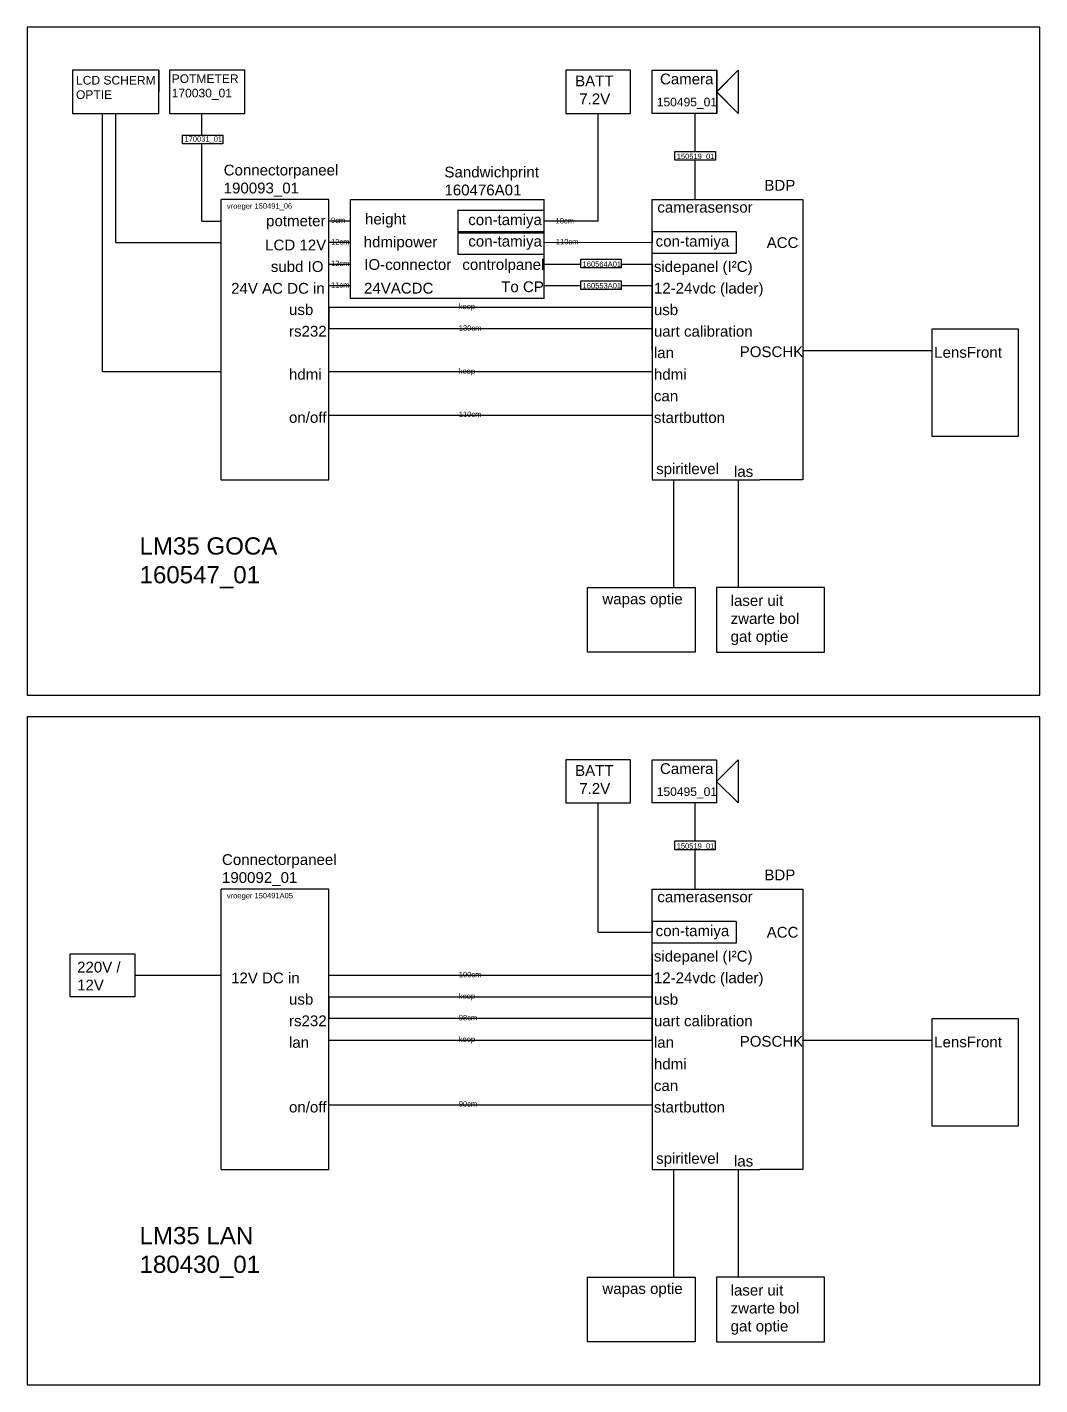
# Model space of a CAD drawing. Header units: millimetres. Extents: x 1890 to 3320, y 870 to 1820.
# Drawn here: x 2850 to 3320, y 1190 to 1820 of the extents above; entities that cross this region are included whole.
import ezdxf

# ---------------------------------------------------------------- set-up
doc = ezdxf.new("R2010")
doc.units = ezdxf.units.MM
doc.styles.get("Standard").update_dxf_attribs({"font": 'arial.ttf'})

msp = doc.modelspace()

# ---------------------------------------------------------------- linework, layer by layer
at = {"color": 3}
for p, q in [((2881.1, 1800), (2871.1, 1800)), ((2871.1, 1800), (2871.1, 1790)), ((2881.1, 1800), (2871.1, 1800)), ((2871.1, 1800), (2871.1, 1790)), ((2891.1, 1800), (2881.1, 1800)), ((2891.1, 1800), (2881.1, 1800)), ((2901.1, 1800), (2891.1, 1800)), ((2901.1, 1800), (2891.1, 1800)), ((2911.1, 1800), (2901.1, 1800)), ((2911.1, 1800), (2901.1, 1800)), ((2911.1, 1790), (2911.1, 1800)), ((2911.1, 1800), (2911.1, 1790)), ((2911.1, 1790), (2911.1, 1800)), ((2871.1, 1790), (2871.1, 1780)), ((2871.1, 1790), (2871.1, 1780)), ((2911.1, 1780), (2911.1, 1790)), ((2911.1, 1780), (2911.1, 1790)), ((2871.1, 1780), (2881.1, 1780)), ((2871.1, 1780), (2881.1, 1780)), ((2881.1, 1780), (2891.1, 1780)), ((2881.1, 1780), (2891.1, 1780)), ((2884.97, 1660), (2884.97, 1780)), ((2891.1, 1720), (2891.1, 1780)), ((2891.1, 1780), (2901.1, 1780)), ((2891.1, 1720), (2891.1, 1780)), ((2891.1, 1780), (2901.1, 1780)), ((2901.1, 1780), (2911.1, 1780)), ((2901.1, 1780), (2911.1, 1780)), ((2891.1, 1720), (2940, 1720)), ((2891.1, 1720), (2940, 1720)), ((2940, 1660), (2884.97, 1660)), ((3150, 1610), (3150, 1560)), ((3180, 1610), (3180, 1560)), ((3110, 1530), (3110, 1560)), ((3110, 1560), (3150, 1560)), ((3150, 1560), (3160, 1560)), ((3150, 1560), (3160, 1560)), ((3160, 1560), (3160, 1530)), ((3180, 1560), (3170, 1560)), ((3170, 1560), (3170, 1530)), ((3220, 1560), (3180, 1560)), ((3220, 1530), (3220, 1560)), ((3160, 1530), (3110, 1530)), ((3170, 1530), (3220, 1530)), ((3150, 1290), (3150, 1240)), ((3180, 1290), (3180, 1240)), ((3110, 1210), (3110, 1240)), ((3110, 1240), (3150, 1240)), ((3150, 1240), (3160, 1240)), ((3150, 1240), (3160, 1240)), ((3160, 1240), (3160, 1210)), ((3180, 1240), (3170, 1240)), ((3170, 1240), (3170, 1210)), ((3220, 1240), (3180, 1240)), ((3220, 1210), (3220, 1240)), ((3160, 1210), (3110, 1210)), ((3170, 1210), (3220, 1210))]:
    msp.add_line(p, q, dxfattribs=at)
at = {"color": 7}
for p, q in [((2921.1, 1800), (2916.1, 1800)), ((2916.1, 1800), (2916.1, 1780)), ((2931.1, 1800), (2921.1, 1800)), ((2941.1, 1800), (2931.1, 1800)), ((2951.1, 1800), (2941.1, 1800)), ((2951.1, 1790), (2951.1, 1800)), ((2951.1, 1780), (2951.1, 1790)), ((2916.1, 1780), (2931.1, 1780)), ((2931.1, 1780), (2941.1, 1780)), ((2931.1, 1769.91), (2931.1, 1780)), ((2941.1, 1780), (2951.1, 1780)), ((2931.1, 1730), (2931.1, 1765.83)), ((2931.1, 1730), (2940, 1730))]:
    msp.add_line(p, q, dxfattribs=at)
at = {"color": 6}
for p, q in [((3130, 1800), (3100, 1800)), ((3100, 1800), (3100, 1780)), ((3100, 1800), (3100, 1780)), ((3100, 1800), (3100, 1780)), ((3130, 1800), (3100, 1800)), ((3100, 1800), (3100, 1780)), ((3130, 1780), (3130, 1800)), ((3130, 1780), (3130, 1800)), ((3140, 1780), (3140, 1800)), ((3140, 1800), (3150, 1800)), ((3150, 1800), (3170, 1800)), ((3150, 1800), (3170, 1800)), ((3150.03, 1800), (3170.03, 1800)), ((3170, 1800), (3170, 1780)), ((3170, 1790), (3180, 1800)), ((3170, 1800), (3170, 1780)), ((3170, 1790), (3180, 1800)), ((3170.03, 1800), (3170.03, 1780)), ((3170.03, 1790), (3180.03, 1800)), ((3180, 1800), (3180, 1780)), ((3180, 1800), (3180, 1780)), ((3180.03, 1800), (3180.03, 1780)), ((3180, 1780), (3170, 1790)), ((3180, 1780), (3170, 1790)), ((3180.03, 1780), (3170.03, 1790)), ((3100, 1780), (3110, 1780)), ((3100, 1780), (3110, 1780)), ((3110, 1780), (3122.51, 1780)), ((3110, 1780), (3122.51, 1780)), ((3115.01, 1729.93), (3115.02, 1780)), ((3115.02, 1780), (3130, 1780)), ((3115.02, 1780), (3130, 1780)), ((3150, 1780), (3140, 1780)), ((3160, 1780), (3150, 1780)), ((3160, 1780), (3150, 1780)), ((3160.03, 1780), (3150.03, 1780)), ((3170, 1780), (3160, 1780)), ((3170, 1780), (3160, 1780)), ((3170.03, 1780), (3160.03, 1780)), ((3115.07, 1729.93), (3090.03, 1729.9)), ((3140, 1720), (3090.04, 1719.95)), ((3100, 1480), (3100, 1460)), ((3130, 1480), (3100, 1480)), ((3100, 1480), (3100, 1460)), ((3100, 1480), (3100, 1460)), ((3130, 1480), (3100, 1480)), ((3100, 1480), (3100, 1460)), ((3130, 1460), (3130, 1480)), ((3130, 1460), (3130, 1480)), ((3140, 1460), (3140, 1480)), ((3140, 1480), (3150, 1480)), ((3150, 1480), (3170, 1480)), ((3150, 1480), (3170, 1480)), ((3150, 1480), (3170, 1480)), ((3170, 1480), (3170, 1460)), ((3170, 1470), (3180, 1480)), ((3170, 1480), (3170, 1460)), ((3170, 1470), (3180, 1480)), ((3170, 1480), (3170, 1460)), ((3170, 1470), (3180, 1480)), ((3180, 1480), (3180, 1460)), ((3180, 1480), (3180, 1460)), ((3180, 1480), (3180, 1460)), ((3180, 1460), (3170, 1470)), ((3180, 1460), (3170, 1470)), ((3180, 1460), (3170, 1470)), ((3100, 1460), (3110, 1460)), ((3100, 1460), (3110, 1460)), ((3110, 1460), (3122.51, 1460)), ((3110, 1460), (3122.51, 1460)), ((3115.02, 1399.98), (3115.02, 1460)), ((3115.02, 1460), (3130, 1460)), ((3115.02, 1399.98), (3115.02, 1460)), ((3115.02, 1460), (3130, 1460)), ((3150, 1460), (3140, 1460)), ((3160, 1460), (3150, 1460)), ((3160, 1460), (3150, 1460)), ((3160, 1460), (3150, 1460)), ((3170, 1460), (3160, 1460)), ((3170, 1460), (3160, 1460)), ((3170, 1460), (3160, 1460)), ((3115.02, 1399.98), (3140, 1400)), ((2870, 1370), (2870, 1390)), ((2870, 1390), (2900, 1390)), ((2900, 1390), (2900, 1380)), ((2940, 1380), (2900, 1380)), ((2900, 1380), (2900, 1370)), ((2900, 1370), (2870, 1370))]:
    msp.add_line(p, q, dxfattribs=at)
at = {"color": 5}
for p, q in [((3120, 1800), (3100, 1800)), ((2990, 1740), (2940, 1740)), ((2940, 1730), (2940, 1740)), ((2940, 1730), (2940, 1740)), ((2990, 1700), (2990, 1740)), ((2990, 1610), (2990, 1740)), ((3000, 1694.02), (3000, 1740)), ((3000, 1740), (3090, 1740)), ((3030, 1740), (3090, 1740)), ((3090, 1694.02), (3090, 1740)), ((2940, 1720), (2940, 1730)), ((2940, 1720), (2940, 1730)), ((3000, 1730), (2990, 1730)), ((2940, 1710), (2940, 1720)), ((2940, 1710), (2940, 1720)), ((3000, 1720), (2990, 1720)), ((2940, 1700), (2940, 1710)), ((2940, 1700), (2940, 1710)), ((2990, 1710), (3000, 1710)), ((2940, 1690), (2940, 1700)), ((2940, 1690), (2940, 1700)), ((3000, 1700), (2990, 1700)), ((2940, 1680), (2940, 1690)), ((2940, 1680), (2940, 1690)), ((2990, 1690), (2990, 1680)), ((2990, 1690), (3090, 1690)), ((3090, 1694.02), (3000, 1694.02)), ((3090, 1694.02), (3030, 1694.02)), ((3090, 1690), (3140, 1690)), ((2940, 1670), (2940, 1680)), ((2940, 1670), (2940, 1680)), ((3140, 1680), (2990, 1680)), ((2940, 1660), (2940, 1670)), ((2940, 1660), (2940, 1670)), ((2940, 1650), (2940, 1660)), ((2940, 1650), (2940, 1660)), ((3140, 1660), (2990, 1660)), ((2940, 1640), (2940, 1650)), ((2940, 1630), (2940, 1640)), ((2990, 1640), (3140, 1640)), ((2940, 1620), (2940, 1630)), ((2940, 1610), (2940, 1620)), ((2940, 1610), (2990, 1610)), ((3120, 1480), (3100, 1480)), ((3120, 1480), (3100, 1480)), ((2990, 1420), (2940, 1420)), ((2940, 1410), (2940, 1420)), ((2990, 1380), (2990, 1420)), ((2990, 1290), (2990, 1420)), ((2940, 1400), (2940, 1410)), ((2940, 1390), (2940, 1400)), ((2940, 1380), (2940, 1390)), ((2940, 1370), (2940, 1380)), ((3140, 1380), (2990, 1380)), ((2940, 1360), (2940, 1370)), ((2990, 1370), (2990, 1360)), ((2990, 1370), (3090, 1370)), ((3090, 1370), (3140, 1370)), ((2940, 1350), (2940, 1360)), ((3140, 1360), (2990, 1360)), ((2940, 1340), (2940, 1350)), ((2990, 1350), (3140, 1350)), ((2940, 1330), (2940, 1340)), ((2940, 1320), (2940, 1330)), ((2940, 1310), (2940, 1320)), ((2990, 1320), (3140, 1320)), ((2940, 1300), (2940, 1310)), ((2940, 1290), (2940, 1300)), ((2940, 1290), (2990, 1290))]:
    msp.add_line(p, q, dxfattribs=at)
at = {"color": 1}
for p, q in [((3160, 1770), (3160, 1780)), ((3160, 1770), (3160, 1780)), ((3160.03, 1770), (3160.03, 1780)), ((3160.03, 1762.37), (3160.03, 1770)), ((3160.03, 1740), (3160.03, 1758.29)), ((3090, 1710), (3106.96, 1710)), ((3125.69, 1710), (3140, 1710)), ((3106.96, 1700), (3090, 1700)), ((3140, 1700), (3125.69, 1700)), ((3160, 1450), (3160, 1460)), ((3160, 1450), (3160, 1460)), ((3160, 1450), (3160, 1460)), ((3160, 1442.37), (3160, 1450)), ((3160, 1420), (3160, 1438.29))]:
    msp.add_line(p, q, dxfattribs=at)
for p, q in [((3040, 1740), (3090, 1740)), ((3140, 1730), (3140, 1740)), ((3140, 1740), (3150, 1740)), ((3150, 1740), (3160, 1740)), ((3160, 1740), (3170, 1740)), ((3170, 1740), (3180, 1740)), ((3180, 1740), (3190, 1740)), ((3190, 1740), (3210, 1740)), ((3210, 1740), (3210, 1610)), ((3049.83, 1735.24), (3049.83, 1724.62)), ((3049.83, 1735.24), (3049.83, 1724.62)), ((3049.9, 1735.15), (3089.86, 1735.15)), ((3140, 1720), (3140, 1730)), ((3049.83, 1724.62), (3090.03, 1724.62)), ((3049.84, 1725.29), (3049.84, 1714.67)), ((3049.84, 1725.29), (3049.84, 1714.67)), ((3049.91, 1725.2), (3089.87, 1725.2)), ((3140, 1725), (3140, 1720)), ((3179.07, 1725), (3140, 1725)), ((3140, 1710), (3140, 1720)), ((3140, 1710), (3140, 1720)), ((3140, 1715), (3140, 1720)), ((3179.07, 1725), (3179.07, 1715)), ((3049.84, 1714.67), (3090.04, 1714.67)), ((3179.07, 1715), (3140, 1715)), ((3140, 1700), (3140, 1710)), ((3140, 1710), (3140, 1700)), ((3140, 1690), (3140, 1700)), ((3140, 1700), (3140, 1690)), ((3140, 1680), (3140, 1690)), ((3140, 1690), (3140, 1680)), ((3140, 1690), (3140, 1680)), ((3140, 1670), (3140, 1680)), ((3140, 1680), (3140, 1670)), ((3140, 1670), (3140, 1660)), ((3140, 1660), (3140, 1650)), ((3140, 1650), (3140, 1640)), ((3140, 1650), (3140, 1640)), ((3140, 1640), (3140, 1630)), ((3140, 1630), (3140, 1620)), ((3140, 1620), (3140, 1610)), ((3140, 1610), (3150, 1610)), ((3140, 1610), (3190, 1610)), ((3150, 1610), (3160, 1610)), ((3160, 1610), (3170, 1610)), ((3170, 1610), (3180, 1610)), ((3180, 1610), (3190, 1610)), ((3210, 1610), (3190, 1610)), ((3140, 1410), (3140, 1420)), ((3140, 1420), (3150, 1420)), ((3150, 1420), (3160, 1420)), ((3160, 1420), (3170, 1420)), ((3170, 1420), (3180, 1420)), ((3180, 1420), (3190, 1420)), ((3190, 1420), (3210, 1420)), ((3210, 1420), (3210, 1290)), ((3140, 1400), (3140, 1410)), ((3140, 1405), (3140, 1400)), ((3179.07, 1405), (3140, 1405)), ((3179.07, 1405), (3179.07, 1395)), ((3140, 1390), (3140, 1400)), ((3140, 1390), (3140, 1400)), ((3140, 1395), (3140, 1400)), ((3179.07, 1395), (3140, 1395)), ((3140, 1380), (3140, 1390)), ((3140, 1390), (3140, 1380)), ((3140, 1370), (3140, 1380)), ((3140, 1380), (3140, 1370)), ((3140, 1360), (3140, 1370)), ((3140, 1370), (3140, 1360)), ((3140, 1370), (3140, 1360)), ((3140, 1350), (3140, 1360)), ((3140, 1360), (3140, 1350)), ((3140, 1350), (3140, 1340)), ((3140, 1340), (3140, 1330)), ((3140, 1330), (3140, 1320)), ((3140, 1330), (3140, 1320)), ((3140, 1320), (3140, 1310)), ((3140, 1310), (3140, 1300)), ((3140, 1300), (3140, 1290)), ((3140, 1290), (3150, 1290)), ((3140, 1290), (3190, 1290)), ((3150, 1290), (3160, 1290)), ((3160, 1290), (3170, 1290)), ((3170, 1290), (3180, 1290)), ((3180, 1290), (3190, 1290)), ((3210, 1290), (3190, 1290))]:
    msp.add_line(p, q)
at = {"color": 4}
for p, q in [((3270, 1670), (3270, 1680)), ((3270, 1680), (3300, 1680)), ((3270, 1670), (3270, 1680)), ((3270, 1680), (3310, 1680)), ((3310, 1680), (3310, 1630)), ((3210, 1670), (3270, 1670)), ((3210, 1670), (3270, 1670)), ((3270, 1630), (3270, 1670)), ((3270, 1630), (3270, 1670)), ((3300, 1630), (3270, 1630)), ((3310, 1630), (3270, 1630)), ((3270, 1350), (3270, 1360)), ((3270, 1360), (3300, 1360)), ((3270, 1350), (3270, 1360)), ((3270, 1360), (3310, 1360)), ((3310, 1360), (3310, 1310)), ((3210, 1350), (3270, 1350)), ((3210, 1350), (3270, 1350)), ((3270, 1310), (3270, 1350)), ((3270, 1310), (3270, 1350)), ((3300, 1310), (3270, 1310)), ((3310, 1310), (3270, 1310))]:
    msp.add_line(p, q, dxfattribs=at)
for points in [[(2850, 1510), (3320, 1510), (3320, 1820), (2850, 1820)], [(2850, 1190), (3320, 1190), (3320, 1500), (2850, 1500)]]:
    msp.add_lwpolyline(points, close=True)
at = {"color": 7}
msp.add_lwpolyline([(2922.09, 1769.91), (2940.83, 1769.91), (2940.83, 1765.83), (2922.09, 1765.83)], close=True, dxfattribs=at)
at = {"color": 1}
for points in [[(3150.66, 1762.37), (3169.4, 1762.37), (3169.4, 1758.29), (3150.66, 1758.29)], [(3106.96, 1712.36), (3125.69, 1712.36), (3125.69, 1708.28), (3106.96, 1708.28)], [(3106.96, 1702.36), (3125.69, 1702.36), (3125.69, 1698.28), (3106.96, 1698.28)], [(3150.63, 1442.37), (3169.37, 1442.37), (3169.37, 1438.29), (3150.63, 1438.29)]]:
    msp.add_lwpolyline(points, close=True, dxfattribs=at)

# ---------------------------------------------------------------- texts
at = {"attachment_point": 1}
for s, width, heights, insert, char_height in [('LCD SCHERM\\POPTIE', 42.3357, [22.82], (2872.68, 1797.37), 4), (' BATT ^J  7.2V', 37.3542, [0], (3102.36, 1797.55), 5), ('Camera', 13.4857, [0], (3143.69, 1798.45), 5), ('150495_01', 13.4857, [0], (3142.22, 1787.25), 4), ('170031_01', 13.4857, [0], (2923.01, 1769.35), 2.5), ('150519_01', 13.4857, [0], (3151.49, 1761.29), 2.5), ('Connectorpaneel 190093_01', 46.4868, [0], (2941.21, 1756.19), 5), ('Sandwichprint 160476A01', 46.4868, [0], (3043.67, 1755.28), 5), ('BDP', 10.2423, [0], (3192.15, 1749.11), 5), ('vroeger 150491_06', 41.1231, [0], (2942.7, 1738.25), 2.5), ('height', 16.608, [0], (3006.83, 1733.46), 5), ('con-tamiya', 13.4857, [0], (3054.73, 1733.15), 5), ('camerasensor', 13.4857, [0], (3142.48, 1738.95), 5), ('potmeter', 45.6924, [0], (2960.9, 1732.62), 5), ('9cm', 13.4857, [0], (2991.02, 1731.64), 2.5), ('10cm', 13.4857, [0], (3095.25, 1731.4), 2.5), ('LCD 12V', 38.4695, [0], (2960.45, 1721.41), 5), ('12cm', 13.4857, [0], (2991.02, 1721.64), 2.5), ('hdmipower', 71.518, [0], (3006.22, 1722.85), 5), ('con-tamiya', 13.4857, [0], (3054.74, 1723.2), 5), ('110cm', 13.4857, [0], (3095.36, 1721.71), 2.5), ('con-tamiya', 13.4857, [0], (3141.7, 1723.2), 5), ('ACC', 13.4857, [0], (3193.22, 1722.52), 5), ('subd IO', 35.651, [0], (2963.1, 1711.41), 5), ('12cm', 13.4857, [0], (2991.02, 1711.64), 2.5), ('IO-connector', 13.4857, [0], (3006.46, 1712.36), 5), ('controlpanel', 16.608, [0], (3051.98, 1712.36), 5), ('160564A01', 13.4857, [0], (3107.79, 1711.28), 2.5), ('sidepanel (I²C)', 49.1207, [0], (3140.88, 1711.43), 5), ('24V AC DC in', 45.0519, [0], (2944.66, 1701.31), 5), ('11cm', 13.4857, [0], (2991.02, 1701.64), 2.5), ('24VACDC', 13.4857, [0], (3006.34, 1701.38), 5), ('To CP', 27.806, [0], (3070.01, 1702.05), 5), ('160553A01', 13.4857, [0], (3107.79, 1701.28), 2.5), ('12-24vdc', 49.1207, [0], (3140.88, 1701.38), 5), ('12-24vdc (lader)', 54.0193, [0], (3140.88, 1701.38), 5), ('usb', 17.572, [0], (2971.53, 1691.41), 5), ('koop', 13.4857, [0], (3050.32, 1691.64), 2.5), ('usb', 41.1251, [0], (3140.88, 1691.38), 5), ('rs232', 18.054, [0], (2971.53, 1681.41), 5), ('130cm', 13.4857, [0], (3050.32, 1681.64), 2.5), ('uart calibration', 46.807, [0], (3140.88, 1681.38), 5), ('lan', 43.7072, [0], (3140.88, 1671.43), 5), ('POSCHK', 13.4857, [0], (3180.71, 1671.9), 5), ('LensFront', 42.7222, [0], (3270.96, 1671.6), 5), ('hdmi', 16.608, [0], (2971.53, 1661.41), 5), ('koop', 13.4857, [0], (3050.32, 1661.64), 2.5), ('hdmi', 13.4857, [0], (3140.88, 1661.38), 5), ('can', 13.4857, [0], (3140.88, 1651.38), 5), ('on/off', 16.608, [2.54], (2971.53, 1641.41), 5), ('110cm', 13.4857, [0], (3050.32, 1641.64), 2.5), ('startbutton', 13.4857, [0], (3140.88, 1641.38), 5), ('spiritlevel', 13.4857, [0], (3141.94, 1617.6), 5), ('las', 13.4857, [0], (3178.04, 1616.33), 5), ('LM35 GOCA\\P160547_01', 140.7169, [0], (2902.16, 1583.27), 8), ('wapas optie', 42.7222, [0], (3116.97, 1557.19), 5), ('laser uit zwarte bol gat optie', 42.7222, [0], (3176.49, 1556.45), 5), (' BATT ^J  7.2V', 37.3542, [0], (3102.36, 1477.55), 5), ('Camera', 13.4857, [0], (3143.69, 1478.45), 5), ('150495_01', 13.4857, [0], (3142.22, 1467.25), 4), ('Connectorpaneel 190092_01', 46.4868, [0], (2940.42, 1436.24), 5), ('150519_01', 13.4857, [0], (3151.46, 1441.29), 2.5), ('BDP', 10.2423, [0], (3192.15, 1429.11), 5), ('vroeger 150491A05', 42.3495, [0], (2942.7, 1418.25), 2.5), ('camerasensor', 13.4857, [0], (3142.48, 1418.95), 5), ('con-tamiya', 13.4857, [0], (3141.7, 1403.2), 5), ('ACC', 13.4857, [0], (3193.22, 1402.52), 5), ('220V / 12V', 22.1668, [0], (2873.18, 1386.33), 5), ('sidepanel (I²C)', 49.1207, [0], (3140.88, 1391.43), 5), ('12V DC in', 45.0519, [0], (2944.66, 1381.31), 5), ('100cm', 13.4857, [0], (3050.32, 1381.64), 2.5), ('12-24vdc', 49.1207, [0], (3140.88, 1381.38), 5), ('12-24vdc (lader)', 54.0193, [0], (3140.88, 1381.38), 5), ('usb', 17.572, [0], (2971.53, 1371.41), 5), ('koop', 13.4857, [0], (3050.32, 1371.64), 2.5), ('usb', 41.1251, [0], (3140.88, 1371.38), 5), ('rs232', 18.054, [0], (2971.53, 1361.41), 5), ('98cm', 13.4857, [0], (3050.32, 1361.64), 2.5), ('uart calibration', 46.807, [0], (3140.88, 1361.38), 5), ('lan', 16.608, [0], (2971.53, 1351.41), 5), ('koop', 13.4857, [0], (3050.32, 1351.64), 2.5), ('lan', 43.7072, [0], (3140.88, 1351.43), 5), ('POSCHK', 13.4857, [0], (3180.71, 1351.9), 5), ('LensFront', 42.7222, [0], (3270.96, 1351.6), 5), ('hdmi', 13.4857, [0], (3140.88, 1341.38), 5), ('can', 13.4857, [0], (3140.88, 1331.38), 5), ('on/off', 16.608, [2.54], (2971.53, 1321.41), 5), ('90cm', 13.4857, [0], (3050.32, 1321.64), 2.5), ('startbutton', 13.4857, [0], (3140.88, 1321.38), 5), ('spiritlevel', 13.4857, [0], (3141.94, 1297.6), 5), ('las', 13.4857, [0], (3178.04, 1296.33), 5), ('LM35 LAN\\P180430_01', 140.7169, [0], (2902.16, 1263.27), 8), ('wapas optie', 42.7222, [0], (3116.97, 1237.19), 5), ('laser uit zwarte bol gat optie', 42.7222, [0], (3176.49, 1236.45), 5)]:
    msp.add_mtext_dynamic_manual_height_columns(s, width=width, gutter_width=12.5, heights=heights, dxfattribs=dict(at, insert=insert, char_height=char_height))
at = {"color": 7, "insert": (2917.09, 1798.09), "char_height": 4, "attachment_point": 1}
msp.add_mtext_dynamic_manual_height_columns('POTMETER^J170030_01', width=41.9892, gutter_width=12.5, heights=[21.17], dxfattribs=at)

doc.saveas('drawing.dxf')
